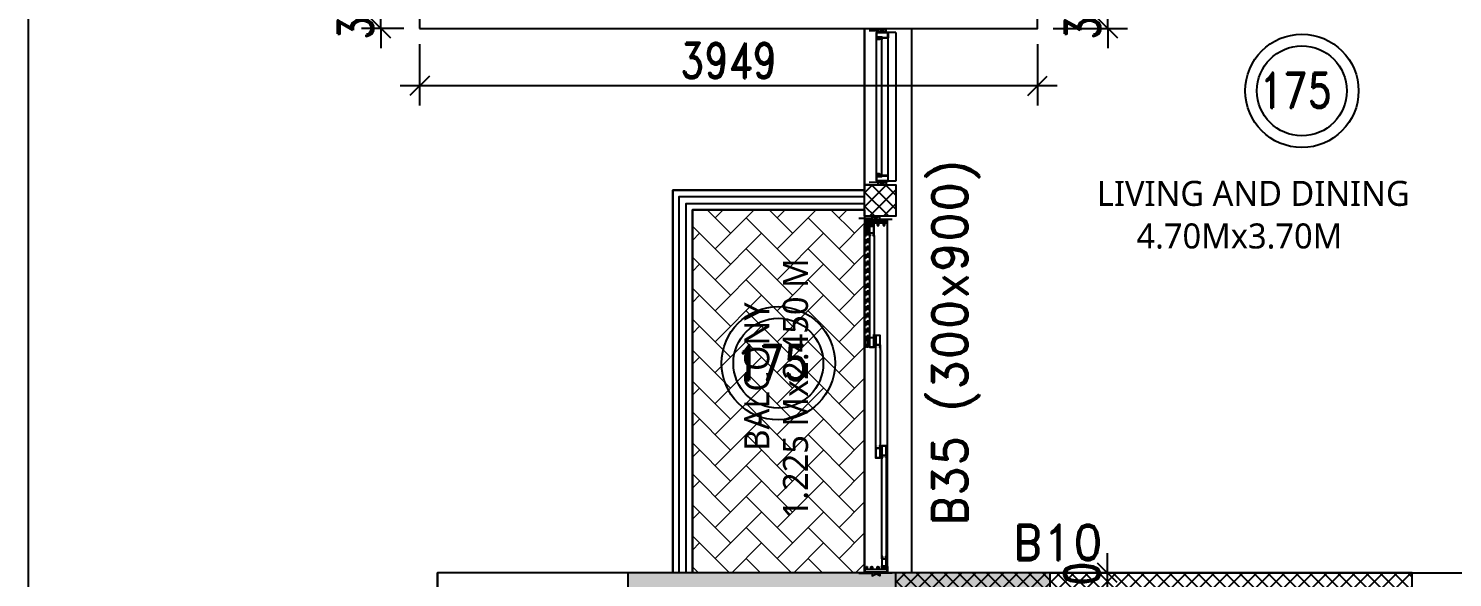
# Model space of a CAD drawing. Header units: millimetres. Extents: x 2061841 to 105821645, y -77612 to 48520811.
# Drawn here: x 105731241 to 105740344, y 48437847 to 48441357 of the extents above; entities that cross this region are included whole.
import ezdxf

# ---------------------------------------------------------------- set-up
doc = ezdxf.new("R2010")
doc.units = ezdxf.units.MM
doc.header["$LTSCALE"] = 10
doc.header["$MEASUREMENT"] = 0
doc.linetypes.add('$0$HIDDEN', pattern=[0.375, 0.25, -0.125])
doc.linetypes.add('HIDDEN2', pattern=[4.7625, 3.175, -1.5875])
for name, color, linetype in [('A-ANNO-LABL', 140, 'Continuous'), ('A-FLOR-HRAL', 200, 'Continuous'), ('A-GLAZ-FRAM', 74, 'Continuous'), ('A-WALL', 3, 'Continuous'), ('A-WALL-CILL', 140, 'Continuous'), ('A-WALL-FNSH', 8, 'Continuous'), ('A-WALL-PATT', 54, 'Continuous'), ('AS-COLS', 2, 'Continuous'), ('S-BEAM', 4, 'Continuous'), ('S-BEAMNO.', 4, 'Continuous'), ('S-OPENING', 6, 'Continuous'), ('S-slab thk.', 2, 'Continuous')]:
    doc.layers.add(name, color=color, linetype=linetype)
doc.layers.add('A-FIRE DOOR', color=1, linetype='Continuous', true_color=0xff0000)
doc.layers.add('S-Hatch Balcony', color=8, linetype='Continuous', lineweight=5)
doc.layers.add('S-STRCOL HATCH', color=33, linetype='Continuous', lineweight=9)
doc.styles.add('200', font='romand.shx', dxfattribs={"width": 0.8, "height": 225})
doc.styles.add('Lucida SU', font='l_10646.ttf')
doc.styles.add('RD', font='romand.shx', dxfattribs={"width": 0.9, "height": 225})
doc.dimstyles.new('GR1', dxfattribs={"dimtxt": 225, "dimasz": 125, "dimexe": 125, "dimexo": 100, "dimgap": 50, "dimtad": 1, "dimdec": 0, "dimzin": 3, "dimdsep": 46, "dimtxsty": '200', "dimblk1": 'OBLIQUE', "dimblk2": 'OBLIQUE', "dimsah": 1, "dimcen": 0.0625, "dimdle": 125, "dimclrd": 3, "dimclre": 3, "dimclrt": 2, "dimadec": 0, "dimazin": 0, "dimtfac": 1, "dimtdec": 0, "dimtix": 1, "dimtmove": 0, "dimatfit": 3, "dimfxl": 1, "dimtolj": 1, "dimtzin": 0, "dimarcsym": 0})

# ---------------------------------------------------------------- blocks, each defined once
blk = doc.blocks.new('Alframe Door 3T+W')
for p, q in [((35, 145.7), (0, 145.7)), ((0, 145.7), (0, 0)), ((1.3, 2), (1.3, 143.7)), ((1.3, 143.7), (16.1, 143.7)), ((16.1, 143.7), (16.1, 2)), ((18, 129.5), (18, 144.2)), ((18, 144.2), (35, 144.2)), ((34.1, 129.5), (18, 129.5)), ((18, 90), (18, 119.5)), ((18, 119.5), (34.1, 119.5)), ((35, 144.2), (35, 145.7)), ((0, 0), (35, 0)), ((16.1, 2), (1.3, 2)), ((34.1, 90), (18, 90)), ((18, 50.5), (18, 80)), ((18, 80), (34.1, 80)), ((34.1, 50.5), (18, 50.5)), ((18, 16.9), (18, 40.5)), ((18, 40.5), (34.1, 40.5)), ((34.8, 16.9), (18, 16.9)), ((18, 1.5), (18, 11.1)), ((18, 11.1), (34.8, 11.1)), ((35, 1.5), (18, 1.5)), ((35, 0), (35, 1.5))]:
    blk.add_line(p, q)
for centre, start, end in [((22.8, 124.5), 336, 24), ((22.8, 85), 336, 24), ((22.8, 45.5), 336, 24), ((22.8, 14), 346.32448, 13.67552)]:
    blk.add_arc(centre, 12.3, start, end)
blk = doc.blocks.new('Alframe Win shutter wmesh')
for points in [[(7.5, -46), (7.5, 0), (4.5, 0), (4.5, -1.2), (6.2, -1.2), (6.2, -13.1), (-6.2, -13.1), (-6.2, -1.2), (-4.5, -1.2), (-4.5, 0), (-7.5, 0), (-7.5, -50), (-1, -50), (-1, -48), (-2, -48), (-2, -49), (-6.2, -49), (-6.2, -46)], [(6.2, -14.1), (-6.2, -14.1), (-6.2, -45), (6.2, -45)]]:
    blk.add_lwpolyline(points, close=True)
blk = doc.blocks.new('Al frame Door shutter 1')
blk.add_lwpolyline([(8, -60), (15, -60), (15, 15), (8, 15), (8, 13.5), (13.5, 13.5), (13.5, 0), (-13.5, 0), (-13.5, 13.5), (-8, 13.5), (-8, 15), (-15, 15), (-15, -60), (-8, -60), (-8, -58.5), (-13.5, -58.5), (-13.5, -45), (13.5, -45), (13.5, -58.5), (8, -58.5), (8, -60)])
blk.add_lwpolyline([(-13.5, -43.5), (13.5, -43.5), (13.5, -1.5), (-13.5, -1.5)], close=True)
blk = doc.blocks.new('Al frame Door shutter 2')
for p, q in [((-8, 75), (-15, 75)), ((-13.5, 60), (-13.5, 73.5)), ((-13.5, 73.5), (-8, 73.5)), ((13.5, 60), (-13.5, 60)), ((13.5, 58.5), (-13.5, 58.5)), ((-13.5, 58.5), (-13.5, 1.5)), ((-13.5, 1.5), (13.5, 1.5)), ((-8, 73.5), (-8, 75)), ((15, 75), (8, 75)), ((8, 75), (8, 73.5)), ((8, 73.5), (13.5, 73.5)), ((13.5, 73.5), (13.5, 60)), ((13.5, 1.5), (13.5, 58.5)), ((15, 34.5), (15, 75)), ((15, 34.5), (18.5, 34.5)), ((19, 33.2), (15, 33.2)), ((21.3, 37.3), (18.5, 34.5)), ((22.2, 36.4), (19, 33.2)), ((22.2, 36.4), (21.3, 37.3))]:
    blk.add_line(p, q)
blk.add_lwpolyline([(-15, 75), (-15, 0), (15, 0), (15, 33.2)])
blk = doc.blocks.new('*U697')
for p, q in [((49.9, 168.2), (2250.1, 168.2)), ((123.9, 162), (756, 162)), ((123.9, 132), (756, 132)), ((1463.1, 122.5), (831, 122.5)), ((1463.1, 92.5), (831, 92.5)), ((49.9, 22.5), (2241.1, 22.5)), ((2176.1, 83), (1538.1, 83)), ((2176.1, 53), (1538.1, 53))]:
    blk.add_line(p, q)
at = {"linetype": 'HIDDEN2'}
for p, q in [((1509.1, 44), (2205.1, 44)), ((2201.1, 29), (1513.1, 29))]:
    blk.add_line(p, q, dxfattribs=at)
at = {"color": 251}
for points in [[(25, 70.4), (0, 70.4), (25, 120.4), (0, 120.4), (25, 70.4), (25, 120.4)], [(2275, 70.4), (2300, 70.4), (2275, 120.4), (2300, 120.4), (2275, 70.4), (2275, 120.4)]]:
    blk.add_lwpolyline(points, dxfattribs=at)
at = {"layer": 'A-WALL-FNSH'}
for p, q in [((20, 120.4), (20, 198.8)), ((2280, 120.4), (2280, 198.8)), ((15, 70.4), (15, -15)), ((2285, 70.4), (2285, -15))]:
    blk.add_line(p, q, dxfattribs=at)
blk.add_blockref('Alframe Door 3T+W', (25, 22.5))
at = {"xscale": -1}
for name, p, rotation in [('Al frame Door shutter 1', (63.9, 147), 90), ('Al frame Door shutter 2', (831, 147), 90), ('Al frame Door shutter 2', (756, 107.5), 270), ('Al frame Door shutter 2', (1538.1, 107.5), 90), ('Al frame Door shutter 2', (1463.1, 68), 270), ('Al frame Door shutter 1', (2236.1, 68), 270), ('Alframe Win shutter wmesh', (2251.1, 36.5), 270)]:
    blk.add_blockref(name, p, dxfattribs=dict(at, rotation=rotation))
blk.add_blockref('Alframe Door 3T+W', (2275, 22.5), dxfattribs=at)
at = {"rotation": 90.00000000000001}
blk.add_blockref('Alframe Win shutter wmesh', (1463.1, 36.5), dxfattribs=at)
blk = doc.blocks.new('Win clip')
for points in [[(14, 1.1), (14, 9), (17.6, 9), (17.6, 7.8), (18.8, 7.8), (18.8, 9), (20, 9), (20, 10.2), (0, 10.2), (0, 0), (3.4, 0), (3.4, -1.2), (2, -1.2), (2, -2.4), (4.6, -2.4), (4.6, 0), (16.8, 0), (16.8, -1.2), (15.4, -1.2), (15.4, -2.4), (18, -2.4), (18, 1.1)], [(1.2, 9), (12.7, 9), (12.7, 1.1), (1.2, 1.1)]]:
    blk.add_lwpolyline(points, close=True)
at = {"layer": 'Defpoints'}
blk.add_line((28, 2.7), (22, 2.7), dxfattribs=at)
blk = doc.blocks.new('*U698')
for p, q in [((70.2, 100.1), (940, 100.1)), ((60, 25.1), (940, 25.1)), ((70.4, 65.4), (940.2, 65.4))]:
    blk.add_line(p, q)
at = {"color": 251}
for p, q in [((0, 87.6), (25, 87.6)), ((25, 87.6), (0, 37.6)), ((0, 87.6), (25, 37.6)), ((25, 37.6), (0, 37.6)), ((1000, 87.6), (975, 87.6)), ((975, 87.6), (1000, 37.6)), ((1000, 87.6), (975, 37.6)), ((975, 37.6), (1000, 37.6))]:
    blk.add_line(p, q, dxfattribs=at)
for points in [[(62.5, 70.1), (62.5, 66.6), (55, 66.6), (55, 85.3), (58.8, 85.3), (58.8, 83.6), (60, 83.6), (60, 88.4), (58.8, 88.4), (58.8, 86.7), (55, 86.7), (55, 98.8), (58.8, 98.8), (58.8, 97.1), (60, 97.1), (60, 100.1), (25, 100.1), (25, 25.1), (60, 25.1), (60, 65.4), (70, 65.4), (70, 70.1)], [(937.5, 70.1), (937.5, 66.6), (945, 66.6), (945, 85.3), (941.2, 85.3), (941.2, 83.6), (940, 83.6), (940, 88.4), (941.2, 88.4), (941.2, 86.7), (945, 86.7), (945, 98.8), (941.2, 98.8), (941.2, 97.1), (940, 97.1), (940, 100.1), (975, 100.1), (975, 25.1), (940, 25.1), (940, 65.4), (930, 65.4), (930, 70.1)], [(69, 69.1), (67.8, 69.1), (67.8, 70.1), (70, 70.1), (67.8, 70.1), (67.8, 69.1), (69, 69.1), (69, 66.6), (63.5, 66.6), (63.5, 69.1)], [(931, 69.1), (932.2, 69.1), (932.2, 70.1), (930, 70.1), (932.2, 70.1), (932.2, 69.1), (931, 69.1), (931, 66.6), (936.5, 66.6), (936.5, 69.1)]]:
    blk.add_lwpolyline(points)
for points in [[(58.8, 26.3), (26.2, 26.3), (26.2, 98.9), (53.8, 98.9), (53.8, 65.4), (58.8, 65.4)], [(941.2, 26.3), (973.8, 26.3), (973.8, 98.9), (946.2, 98.9), (946.2, 65.4), (941.2, 65.4)], [(64.7, 80.1), (64.7, 79.1), (63.5, 79.1), (64.7, 79.1), (64.7, 80.1), (62.5, 80.1)], [(935.3, 80.1), (935.3, 79.1), (936.5, 79.1), (935.3, 79.1), (935.3, 80.1), (937.5, 80.1)]]:
    blk.add_lwpolyline(points, close=True)
at = {"layer": 'A-WALL-CILL'}
blk.add_line((975, -25), (25, -25), dxfattribs=at)
blk.add_lwpolyline([(0, 145.1), (0, 175.1), (1000, 175.1), (1000, 145.1)], dxfattribs=at)
at = {"layer": 'A-WALL-FNSH'}
for p, q in [((14.8, 87.6), (14.8, 145.1)), ((985.2, 87.6), (985.2, 145.1)), ((25, -25), (25, 35.1)), ((975, -25), (975, 35.1))]:
    blk.add_line(p, q, dxfattribs=at)
at = {"rotation": 270}
blk.add_blockref('Win clip', (60, 100.1), dxfattribs=at)
at = {"xscale": -1, "rotation": 90}
blk.add_blockref('Win clip', (940, 100.1), dxfattribs=at)
blk = doc.blocks.new('_Oblique')
at = {"color": 0, "linetype": 'ByBlock', "lineweight": -2}
blk.add_line((-0.5, -0.5), (0.5, 0.5), dxfattribs=at)
blk = doc.blocks.new('*D1002')
at = {"layer": 'AS-COLS', "color": 3, "lineweight": -2, "transparency": 16777216}
for p, q in [((102975136.5, 48536016.3), (102975136.5, 48535446.3)), ((102974871.4, 48535891.3), (102975261.5, 48535891.3)), ((102974871.4, 48535571.3), (102975261.5, 48535571.3))]:
    blk.add_line(p, q, dxfattribs=at)
at = {"layer": 'Defpoints', "color": 0, "transparency": 16777216}
for p in [(102974771.4, 48535891.3), (102974771.4, 48535571.3), (102975136.5, 48535571.3)]:
    blk.add_point(p, dxfattribs=at)
at = {"layer": 'AS-COLS', "color": 3, "lineweight": -2, "transparency": 16777216, "xscale": 125, "yscale": 125, "zscale": 125}
for p, rotation in [((102975136.5, 48535891.3), 90), ((102975136.5, 48535571.3), 270)]:
    blk.add_blockref('_Oblique', p, dxfattribs=dict(at, rotation=rotation))
at = {"layer": 'AS-COLS', "color": 2, "transparency": 16777216, "insert": (102974974, 48535731.3), "char_height": 225, "attachment_point": 5, "rotation": 90, "style": '200'}
blk.add_mtext('\\A1;320', dxfattribs=at)
blk = doc.blocks.new('*D1058')
at = {"layer": 'AS-COLS', "color": 3, "lineweight": -2, "transparency": 16777216}
for p, q in [((102970493.9, 48539691.3), (102970493.9, 48539816.3)), ((102970641.4, 48539691.3), (102970368.9, 48539691.3)), ((102970493.9, 48539371.3), (102970493.9, 48539691.3)), ((102970641.4, 48539371.3), (102970368.9, 48539371.3)), ((102970493.9, 48539371.3), (102970493.9, 48539246.3))]:
    blk.add_line(p, q, dxfattribs=at)
at = {"layer": 'Defpoints', "color": 0, "transparency": 16777216}
for p in [(102970493.9, 48539691.3), (102970741.4, 48539691.3), (102970741.4, 48539371.3)]:
    blk.add_point(p, dxfattribs=at)
at = {"layer": 'AS-COLS', "color": 3, "lineweight": -2, "transparency": 16777216, "xscale": 125, "yscale": 125, "zscale": 125}
for p, rotation in [((102970493.9, 48539691.3), 270), ((102970493.9, 48539371.3), 90)]:
    blk.add_blockref('_Oblique', p, dxfattribs=dict(at, rotation=rotation))
at = {"layer": 'AS-COLS', "color": 2, "transparency": 16777216, "insert": (102970331.4, 48539531.3), "char_height": 225, "attachment_point": 5, "rotation": 90, "style": '200'}
blk.add_mtext('\\A1;320', dxfattribs=at)
blk = doc.blocks.new('*D1059')
at = {"layer": 'AS-COLS', "color": 3, "lineweight": -2, "transparency": 16777216}
for p, q in [((102970741.4, 48539271.3), (102970741.4, 48538879.8)), ((102974690.4, 48539271.3), (102974690.4, 48538879.8)), ((102974815.4, 48539004.8), (102970616.4, 48539004.8))]:
    blk.add_line(p, q, dxfattribs=at)
at = {"layer": 'Defpoints', "color": 0, "transparency": 16777216}
for p in [(102970741.4, 48539371.3), (102974690.4, 48539371.3), (102970741.4, 48539004.8)]:
    blk.add_point(p, dxfattribs=at)
at = {"layer": 'AS-COLS', "color": 3, "lineweight": -2, "transparency": 16777216, "xscale": 125, "yscale": 125, "zscale": 125, "rotation": 180}
blk.add_blockref('_Oblique', (102970741.4, 48539004.8), dxfattribs=at)
at = {"layer": 'AS-COLS', "color": 3, "lineweight": -2, "transparency": 16777216, "xscale": 125, "yscale": 125, "zscale": 125}
blk.add_blockref('_Oblique', (102974690.4, 48539004.8), dxfattribs=at)
at = {"layer": 'AS-COLS', "color": 2, "transparency": 16777216, "insert": (102972715.9, 48539167.3), "char_height": 225, "attachment_point": 5, "style": '200'}
blk.add_mtext('\\A1;3949', dxfattribs=at)
blk = doc.blocks.new('*D1060')
at = {"layer": 'AS-COLS', "color": 3, "lineweight": -2, "transparency": 16777216}
for p, q in [((102975141.1, 48539691.3), (102975141.1, 48539816.3)), ((102974790.4, 48539691.3), (102975266.1, 48539691.3)), ((102975141.1, 48539371.3), (102975141.1, 48539691.3)), ((102974790.4, 48539371.3), (102975266.1, 48539371.3)), ((102975141.1, 48539371.3), (102975141.1, 48539246.3))]:
    blk.add_line(p, q, dxfattribs=at)
at = {"layer": 'Defpoints', "color": 0, "transparency": 16777216}
for p in [(102974690.4, 48539691.3), (102975141.1, 48539691.3), (102974690.4, 48539371.3)]:
    blk.add_point(p, dxfattribs=at)
at = {"layer": 'AS-COLS', "color": 3, "lineweight": -2, "transparency": 16777216, "xscale": 125, "yscale": 125, "zscale": 125}
for p, rotation in [((102975141.1, 48539691.3), 270), ((102975141.1, 48539371.3), 90)]:
    blk.add_blockref('_Oblique', p, dxfattribs=dict(at, rotation=rotation))
at = {"layer": 'AS-COLS', "color": 2, "transparency": 16777216, "insert": (102974978.6, 48539531.3), "char_height": 225, "attachment_point": 5, "rotation": 90, "style": '200'}
blk.add_mtext('\\A1;320', dxfattribs=at)
blk = doc.blocks.new('TOWER-A TYPICAL FLOOR FRAMING PLAN N')
at = {"layer": 'A-WALL-PATT'}
h = blk.add_hatch(dxfattribs=at)
h.set_pattern_fill('ANSI37', color=8, scale=20, angle=90)
h.set_pattern_definition([(135, (101959178.48, 47924886.76), (-44.9012806, -44.9012806), []), (225, (101959178.48, 47924886.76), (44.9012806, -44.9012806), [])])
h.paths.add_polyline_path([(102973785.5, 48538371.5), (102973585.5, 48538371.5), (102973585.5, 48538171.5), (102973585.6, 48538171.5), (102973785.6, 48538171.5)])
h = blk.add_hatch(dxfattribs=at)
h.set_pattern_fill('ANSI37', color=8, scale=20, angle=90)
h.set_pattern_definition([(135, (101923460.456, 48122568.903), (-44.9012806, -44.9012806), []), (225, (101923460.456, 48122568.903), (44.9012806, -44.9012806), [])])
h.paths.add_polyline_path([(102976246.3, 48534531.3), (102976246.3, 48535691.3), (102976885.5, 48535691.3), (102976885.5, 48534531.3)], flags=16)
h.paths.add_polyline_path([(102974846.3, 48531027.6), (102974846.3, 48532031.3), (102972391.3, 48532031.3), (102972391.3, 48531931.3), (102974746.3, 48531931.3), (102974746.3, 48531027.6)])
h.paths.add_polyline_path([(102976046.3, 48535691.3), (102976046.3, 48531931.3), (102976885.5, 48531931.3), (102976885.5, 48531737.5), (102977085.5, 48531737.5), (102977085.5, 48531931.3), (102977085.5, 48532181.3), (102976885.5, 48532181.3), (102976885.5, 48532131.3), (102976246.3, 48532131.3), (102976246.3, 48533131.3), (102976885.5, 48533131.3), (102976885.5, 48533081.3), (102977085.5, 48533081.3), (102977085.5, 48533381.3), (102976885.5, 48533381.3), (102976885.5, 48533331.3), (102976246.3, 48533331.3), (102976246.3, 48534331.3), (102976885.5, 48534331.3), (102976885.5, 48534281.3), (102977085.5, 48534281.3), (102977085.5, 48534727.6), (102977204.4, 48534727.6), (102977204.4, 48534927.6), (102977085.5, 48534927.6), (102977085.5, 48535891.3), (102973785.5, 48535891.3), (102973785.5, 48535691.3)])
at = {"layer": 'S-Hatch Balcony'}
h = blk.add_hatch(dxfattribs=at)
h.set_pattern_fill('AR-HBONE', color=256, scale=35, style=0)
h.set_pattern_definition([(45, (102429594.94, 48839689.95), (2e-14, 197.9899), [420, -140]), (135, (102429693.93, 48839788.94), (2e-14, 197.9899), [420, -140])])
h.paths.add_polyline_path([(102973585.5, 48538212.7), (102972485.5, 48538212.7), (102972485.5, 48535891.3), (102973585.5, 48535891.3)])
at = {"layer": 'S-STRCOL HATCH'}
h = blk.add_hatch(color=256, dxfattribs=at)
h.dxf.hatch_style = 1
h.paths.add_polyline_path([(102972071.3, 48535572), (102974771.4, 48535571.3), (102974771.4, 48535891.3), (102972071.3, 48535892)])
at = {"layer": 'A-FIRE DOOR'}
blk.add_lwpolyline([(102968241.2, 48553234.4), (103017317, 48553234.4), (103017317, 48519249.1), (102968241.2, 48519249.1)], close=True, dxfattribs=at)
at = {"layer": 'A-FLOR-HRAL', "color": 252, "elevation": 0}
for points in [[(102972360.5, 48535887.7), (102972360.5, 48538337.7), (102973585.5, 48538337.7)], [(102972400.5, 48535887.7), (102972400.5, 48538297.7), (102973585.5, 48538297.7)], [(102972445.5, 48535887.7), (102972445.5, 48538252.7), (102973585.5, 48538252.7)], [(102972485.5, 48535887.7), (102972485.5, 48538212.7), (102973585.5, 48538212.7)], [(102972071.9, 48535891.3), (102970855.2, 48535891.3), (102970855.2, 48530081.3)]]:
    blk.add_lwpolyline(points, dxfattribs=at)
at = {"layer": 'A-WALL', "color": 8}
for p in [(102977085.5, 48535891.3, 0), (102973785.5, 48535691.3)]:
    blk.add_line(p, (102973785.5, 48535891.3), dxfattribs=at)
at = {"layer": 'A-WALL', "color": 8, "elevation": 0}
blk.add_lwpolyline([(102973683.3, 48538171.5), (102973585.5, 48538171.5), (102973585.5, 48538371.5), (102973785.5, 48538371.5), (102973785.5, 48538171.5)], close=True, dxfattribs=at)
blk.add_lwpolyline([(102977085.5, 48534927.6), (102977085.5, 48535891.3)], dxfattribs=at)
at = {"layer": 'AS-COLS', "color": 1, "elevation": 0}
blk.add_lwpolyline([(102970741.4, 48539371.3), (102974690.4, 48539371.3), (102974690.4, 48539691.3), (102970741.4, 48539691.3)], close=True, dxfattribs=at)
at = {"layer": 'AS-COLS', "color": 1}
blk.add_lwpolyline([(102972071.3, 48535571.3), (102974771.4, 48535571.3), (102974771.4, 48535891.3), (102972071.3, 48535891.3)], close=True, dxfattribs=at)
at = {"layer": 'S-BEAM'}
for p, q in [((102973585.5, 48539371.3, 0), (102973585.5, 48538337.7, 0)), ((102973585.5, 48538212.7, 0), (102973585.5, 48535891.3, 0)), ((102972071.3, 48535891.3), (102970855.2, 48535891.3)), ((102970855.2, 48530081.3, 0), (102970855.2, 48535891.3, 0))]:
    blk.add_line(p, q, dxfattribs=at)
at = {"layer": 'S-BEAM', "linetype": '$0$HIDDEN'}
for p, q in [((102973885.5, 48539371.3, 0), (102973885.5, 48535891.3, 0)), ((102974771.4, 48535891.3, 0), (102978535.5, 48535891.3, 0))]:
    blk.add_line(p, q, dxfattribs=at)
at = {"layer": 'S-BEAM', "elevation": 0}
for points in [[(102973585.5, 48538337.7), (102972360.5, 48538337.7), (102972360.5, 48535891.3)], [(102973585.5, 48538212.7), (102972485.5, 48538212.7), (102972485.5, 48535891.3)]]:
    blk.add_lwpolyline(points, dxfattribs=at)
at = {"layer": 'S-slab thk.'}
for centre, radius in [((102976380.7, 48538972.8, 0), 362.3), ((102976380.7, 48538972.8, 0), 287.3), ((102973034, 48537231.3, 0), 362.3), ((102973034, 48537231.3, 0), 287.3)]:
    blk.add_circle(centre, radius, dxfattribs=at)
at = {"layer": 'A-GLAZ-FRAM', "color": 252, "rotation": 90.00318500873543}
blk.add_blockref('*U698', (102973760.7, 48538371.5, 0), dxfattribs=at)
at = {"layer": 'A-GLAZ-FRAM', "color": 252, "xscale": -1, "rotation": 270}
blk.add_blockref('*U697', (102973563, 48535871.5, 0), dxfattribs=at)
at = {"layer": 'A-ANNO-LABL', "color": 252, "style": 'Lucida SU'}
for s, p in [('LIVING AND DINING ', (102975069.7, 48538237.5, 207.4)), ('4.70Mx3.70M', (102975323.3, 48537965.1, 207.4))]:
    blk.add_text(s, height=160, dxfattribs=at).set_placement(p)
for s, p in [('1.225 Mx2.450 M', (102973223.5, 48536239.5, 207.4)), ('BALCONY', (102972976.2, 48536672.4, 207.4))]:
    blk.add_text(s, height=160, rotation=90, dxfattribs=at).set_placement(p)
at = {"layer": 'S-BEAMNO.', "color": 2, "style": 'RD'}
blk.add_text('(300x900)', height=225, rotation=90.00028, dxfattribs=at).set_placement((102974242.2, 48536926.3))
at = {"layer": 'S-BEAMNO.', "color": 4, "style": 'RD'}
for s, rotation, p in [('B35', 90.00028, (102974243.2, 48536190.4, 0)), ('B10', 0.00028, (102974530.7, 48535973.4, 0))]:
    blk.add_text(s, height=225, rotation=rotation, dxfattribs=at).set_placement(p)
at = {"layer": 'S-slab thk.', "style": 'RD', "width": 0.8}
for p in [(102976109.3, 48538864, 0), (102972762.6, 48537122.5, 0)]:
    blk.add_text('175', height=225, rotation=0.00028, dxfattribs=at).set_placement(p)
at = {"layer": 'AS-COLS', "color": 6}
for base, p1, p2, picture, middle in [((102970493.9, 48539691.3, 0), (102970741.4, 48539371.3, 0), (102970741.4, 48539691.3, 0), '*D1058', (102970331.4, 48539531.3, 0)), ((102975141.1, 48539691.3, 0), (102974690.4, 48539371.3, 0), (102974690.4, 48539691.3, 0), '*D1060', (102974978.6, 48539531.3, 0))]:
    dim = blk.add_linear_dim(base=base, p1=p1, p2=p2, angle=90, dimstyle='GR1', dxfattribs=at)
    dim.commit()
    dim.dimension.update_dxf_attribs({"geometry": picture, "text_midpoint": middle})
dim = blk.add_linear_dim(base=(102970741.4, 48539004.8, 0), p1=(102974690.4, 48539371.3, 0), p2=(102970741.4, 48539371.3, 0), dimstyle='GR1', dxfattribs=at)
dim.commit()
dim.dimension.update_dxf_attribs({"geometry": '*D1059', "text_midpoint": (102972715.9, 48539167.3, 0)})
dim = blk.add_linear_dim(base=(102975136.5, 48535571.3), p1=(102974771.4, 48535891.3), p2=(102974771.4, 48535571.3), angle=90, dimstyle='GR1', dxfattribs=at)
dim.commit()
dim.dimension.update_dxf_attribs({"geometry": '*D1002', "text_midpoint": (102975136.5, 48535731.3), "dimtype": 128})

msp = doc.modelspace()

# ---------------------------------------------------------------- block references
at = {"layer": 'S-OPENING'}
msp.add_blockref('TOWER-A TYPICAL FLOOR FRAMING PLAN N', (2763000.3, -98014.7), dxfattribs=at)

doc.saveas('drawing.dxf')
